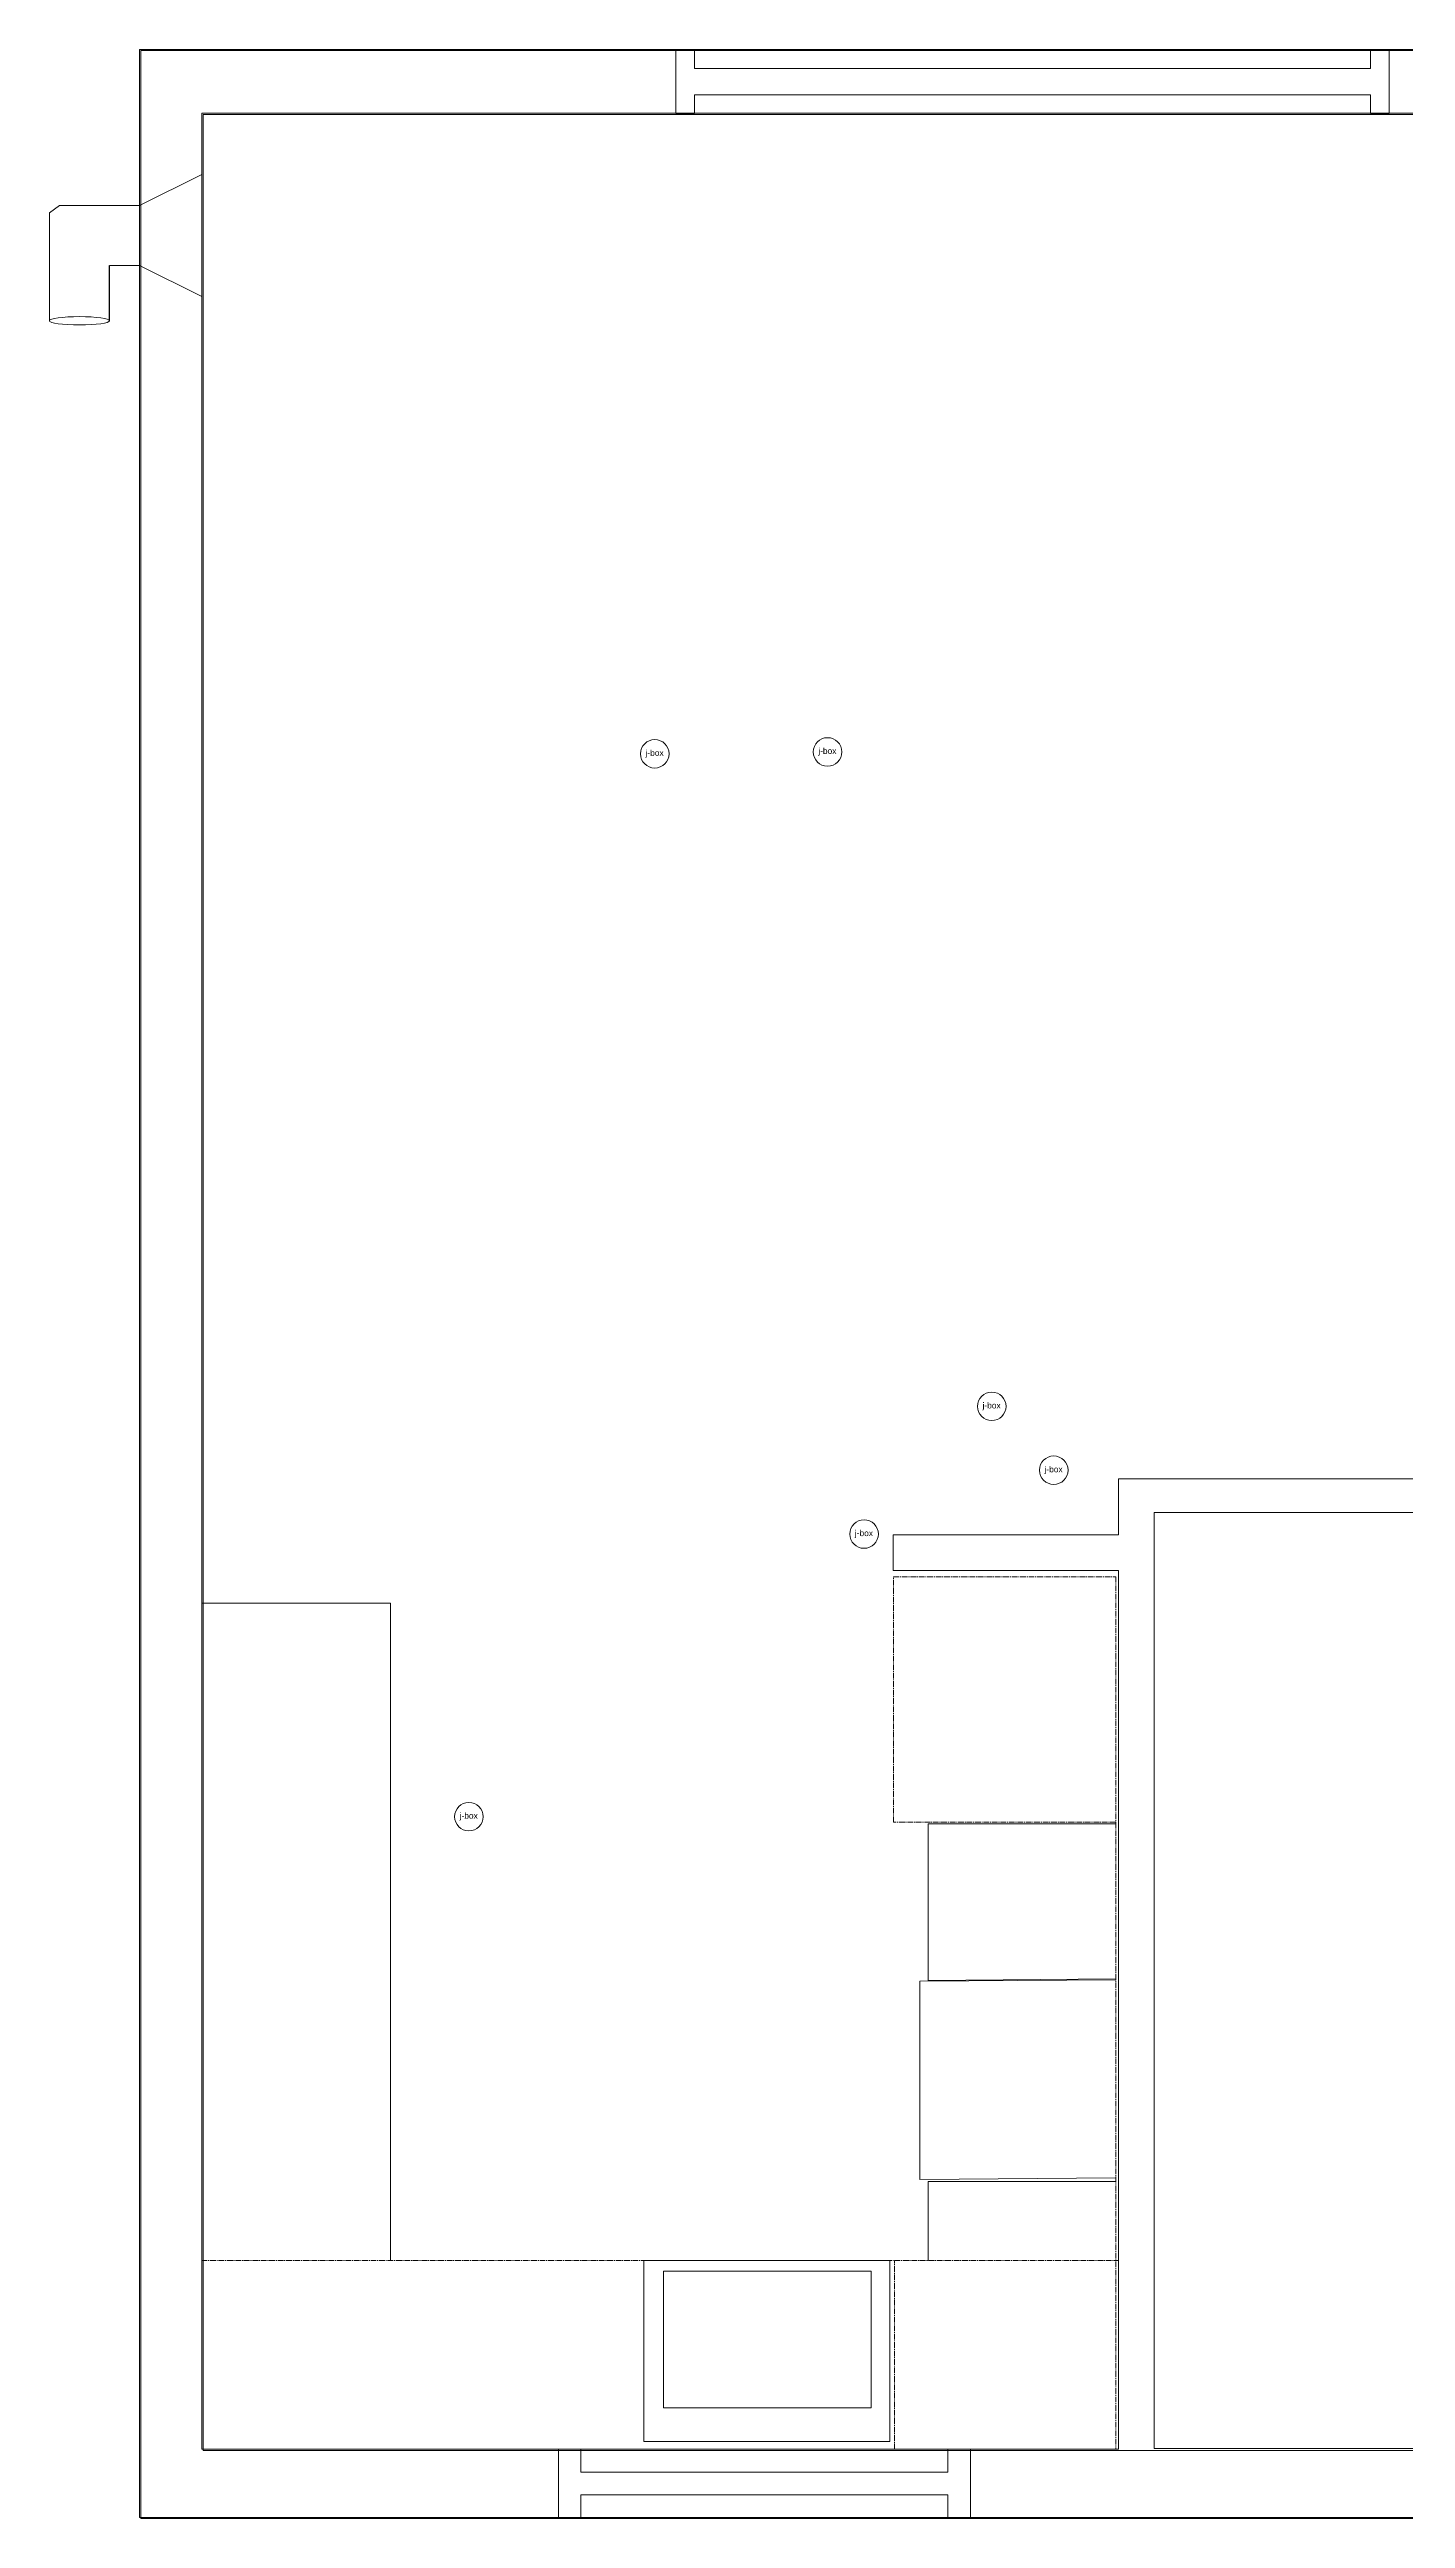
# Model space of a CAD drawing. Header units: inches. Extents: x -179 to 699, y -214 to 441.
# Drawn here: x 73.9 to 254.4, y 30.7 to 359.4 of the extents above; entities that cross this region are included whole.
import ezdxf

# ---------------------------------------------------------------- set-up
doc = ezdxf.new("R2010")
doc.units = ezdxf.units.IN
doc.header["$MEASUREMENT"] = 0
doc.linetypes.add('CENTER2', pattern=[1.125, 0.75, -0.125, 0.125, -0.125])
for name, color, linetype, lineweight in [('A201-Floorplan-2nd-floor', 7, 'Continuous', 9), ('A301-Floorplan-attic', 7, 'Continuous', 9), ('E301-Electrical-attic', 7, 'Continuous', 9)]:
    doc.layers.add(name, color=color, linetype=linetype, lineweight=lineweight)
doc.layers.get('E301-Electrical-attic').off()
doc.styles.add('Reg', font='Arial.ttf', dxfattribs={"height": 3})

# ---------------------------------------------------------------- blocks, each defined once
blk = doc.blocks.new('E301-Electrical-jboxes')
at = {"layer": 'A301-Floorplan-attic'}
for p, q in [((0, 0), (328.58, 0)), ((0, -445.28), (0, 0)), ((328.58, 0), (328.58, -445.28)), ((320.08, -8.3), (9.08, -8.3)), ((9.08, -8.3), (9.08, -431)), ((320.08, -431), (320.08, -8.3))]:
    blk.add_line(p, q, dxfattribs=at)
for centre in [(93.45, -43.68), (234.95, -68.43), (235.2, -91.43), (131.08, -96.3), (148.08, -113.3), (139.58, -121.55)]:
    blk.add_circle(centre, 1.9, dxfattribs=at)
at = {"layer": 'A301-Floorplan-attic', "style": 'Reg'}
for p in [(93.18, -42.45), (234.68, -67.2), (234.93, -90.2), (130.8, -95.07), (147.8, -112.07), (139.3, -120.32)]:
    blk.add_text('j-box', height=0.798, rotation=270, dxfattribs=at).set_placement(p)

msp = doc.modelspace()

# ---------------------------------------------------------------- linework, layer by layer
at = {"layer": 'A201-Floorplan-2nd-floor'}
for p, q in [((94.13, 342.76), (85.83, 338.64)), ((75.22, 338.64), (73.86, 337.66)), ((85.83, 338.64), (75.22, 338.64)), ((73.86, 337.66), (73.86, 323.24)), ((85.83, 330.64), (81.87, 330.64)), ((94.13, 326.51), (85.83, 330.64)), ((141.62, 39.91), (141.62, 30.84)), ((153, 39.91), (153, 39.93)), ((155.63, 39.91), (155.63, 39.93)), ((186.23, 39.92), (186.23, 39.91)), ((196.49, 39.91), (196.49, 30.84)), ((141.61, 30.85), (144.62, 30.85)), ((193.49, 30.85), (196.49, 30.85))]:
    msp.add_line(p, q, dxfattribs=at)
at = {"layer": 'A201-Floorplan-2nd-floor', "lineweight": 30}
msp.add_line((81.87, 323.28), (81.87, 330.64), dxfattribs=at)
at = {"layer": 'A201-Floorplan-2nd-floor', "linetype": 'CENTER2'}
msp.add_line((186.38, 39.91), (186.38, 65.05), dxfattribs=at)
at = {"layer": 'A201-Floorplan-2nd-floor'}
for points in [[(85.83, 30.84), (85.83, 359.41), (531.11, 359.41), (531.11, 30.84)], [(159.74, 350.87), (157.24, 350.87), (157.24, 359.37), (159.74, 359.37), (159.74, 356.87), (249.74, 356.87), (249.74, 359.37), (252.24, 359.37), (252.24, 350.87), (249.74, 350.87), (249.74, 353.37), (159.74, 353.37)], [(216.18, 169.09), (393.55, 169.09), (393.55, 149.4), (395.2, 149.4), (395.2, 147.65), (396.39, 147.65), (396.39, 147.03), (434.28, 147.03), (434.28, 214.16), (447.84, 214.16), (447.84, 238.16), (390.71, 238.16), (390.71, 243.96), (390.71, 350.91), (94.13, 350.91), (94.13, 39.91), (216.18, 39.91), (216.18, 156.91), (186.18, 156.91), (186.18, 161.66), (216.18, 161.66)], [(220.92, 164.62), (388.81, 164.62), (388.81, 87.76), (360.31, 87.76), (360.31, 40.03), (220.92, 40.03)], [(155.63, 63.61), (183.25, 63.61), (183.25, 45.43), (155.63, 45.43)]]:
    msp.add_lwpolyline(points, close=True, dxfattribs=at)
at = {"layer": 'A201-Floorplan-2nd-floor', "linetype": 'CENTER2'}
msp.add_lwpolyline([(215.85, 123.41), (186.23, 123.41), (186.23, 156.04), (215.85, 156.04), (215.85, 39.91), (94.13, 39.93), (94.13, 65.05), (216.18, 65.05)], dxfattribs=at)
at = {"layer": 'A201-Floorplan-2nd-floor'}
for points in [[(94.13, 39.91), (94.13, 152.55), (119.25, 152.55), (119.25, 65.05)], [(215.85, 123.16), (190.85, 123.16), (190.85, 102.34), (215.85, 102.53)], [(215.85, 76.04), (189.73, 75.83), (189.73, 102.21), (215.85, 102.4)], [(215.85, 75.58), (190.85, 75.58), (190.85, 65.05)], [(185.75, 65.05), (153, 65.05), (153, 40.93), (185.75, 40.93), (185.75, 65.05), (185.75, 40.93)], [(141.61, 39.91), (144.62, 39.91), (144.62, 36.86), (193.49, 36.86), (193.49, 39.91), (196.49, 39.91)], [(144.62, 30.84), (144.62, 33.86), (193.49, 33.86), (193.49, 30.84)]]:
    msp.add_lwpolyline(points, dxfattribs=at)
msp.add_ellipse((77.86, 323.28), major_axis=(4.01, 0), ratio=0.137604, dxfattribs=at)

# ---------------------------------------------------------------- block references
at = {"layer": 'E301-Electrical-attic', "lineweight": 30, "rotation": 89.99999999999999}
msp.add_blockref('E301-Electrical-jboxes', (86.02, 30.68), dxfattribs=at)

doc.saveas('drawing.dxf')
